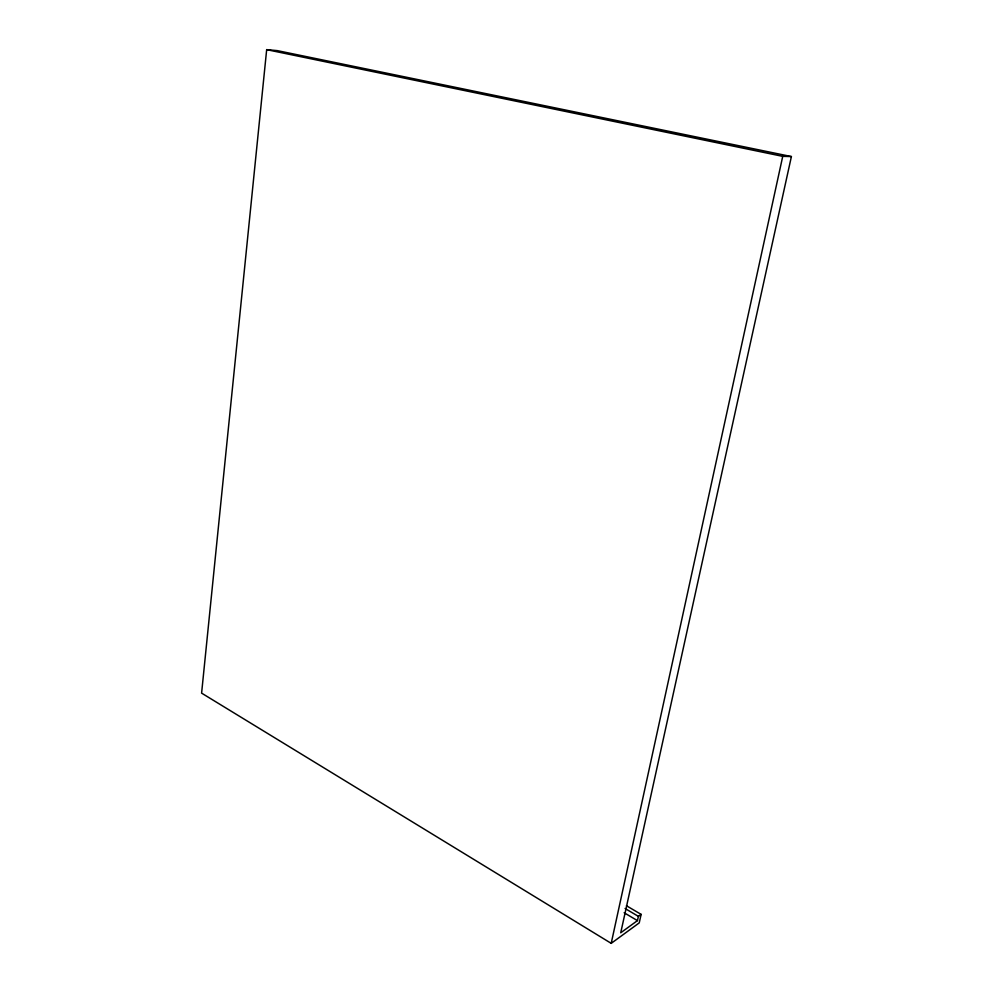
<?xml version="1.0" encoding="UTF-8"?>
<svg xmlns="http://www.w3.org/2000/svg" width="993" height="993" viewBox="0 0 993 993"><rect width="100%" height="100%" fill="white"/><g stroke="black" fill="none" stroke-linecap="round" stroke-linejoin="round"><path stroke-width="1.49" d="M641.13 914.379L638.4 916.365L637.444 920.623L620.724 932.787L791.396 156.559L277.246 50.618L266.67 49.65L201.604 693.126L611.204 943.35L639.231 922.882L641.13 914.379L626.434 905.74M611.204 943.35L782.732 156.348L791.396 156.559M266.67 49.65L782.732 156.348M625.069 908.496L638.4 916.365M624.138 912.741L637.444 920.623"/></g></svg>
